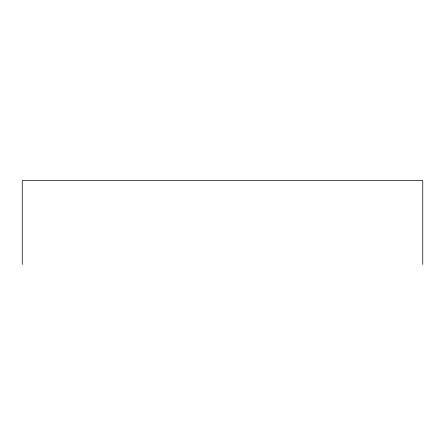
<?xml version="1.0" encoding="UTF-8"?>
<svg xmlns="http://www.w3.org/2000/svg" width="445" height="445" viewBox="0 0 445 445"><rect width="100%" height="100%" fill="white"/><g stroke="black" fill="none" stroke-linecap="round" stroke-linejoin="round"><path stroke-width="0.67" d="M422.75 264.43L422.75 180.57L22.25 180.57L22.25 264.43"/></g></svg>
